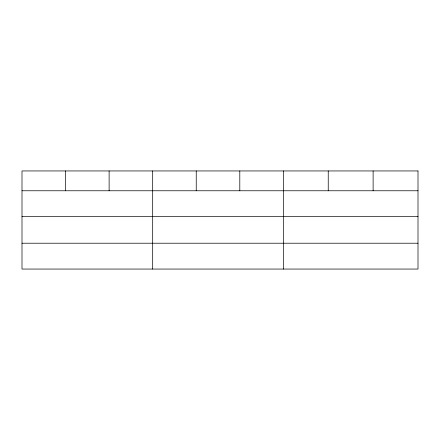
<?xml version="1.0" encoding="UTF-8"?>
<svg xmlns="http://www.w3.org/2000/svg" width="440" height="440" viewBox="0 0 440 440"><rect width="100%" height="100%" fill="white"/><g stroke="black" fill="none" stroke-linecap="round" stroke-linejoin="round"><path stroke-width="0.66" d="M22 190.768L418 190.768M22 216.601L418 216.601M22 243.216L418 243.216M373.12 170.946L373.12 190.768M328.24 170.946L328.24 190.768M283.36 170.946L283.36 269.055M239.8 170.946L239.8 190.768M196.24 170.946L196.24 190.768M152.68 170.946L152.68 269.055M109.12 170.946L109.12 190.768M65.56 170.946L65.56 190.768M418 170.946L22 170.946L22 269.055L418 269.055L418 170.946"/></g></svg>
